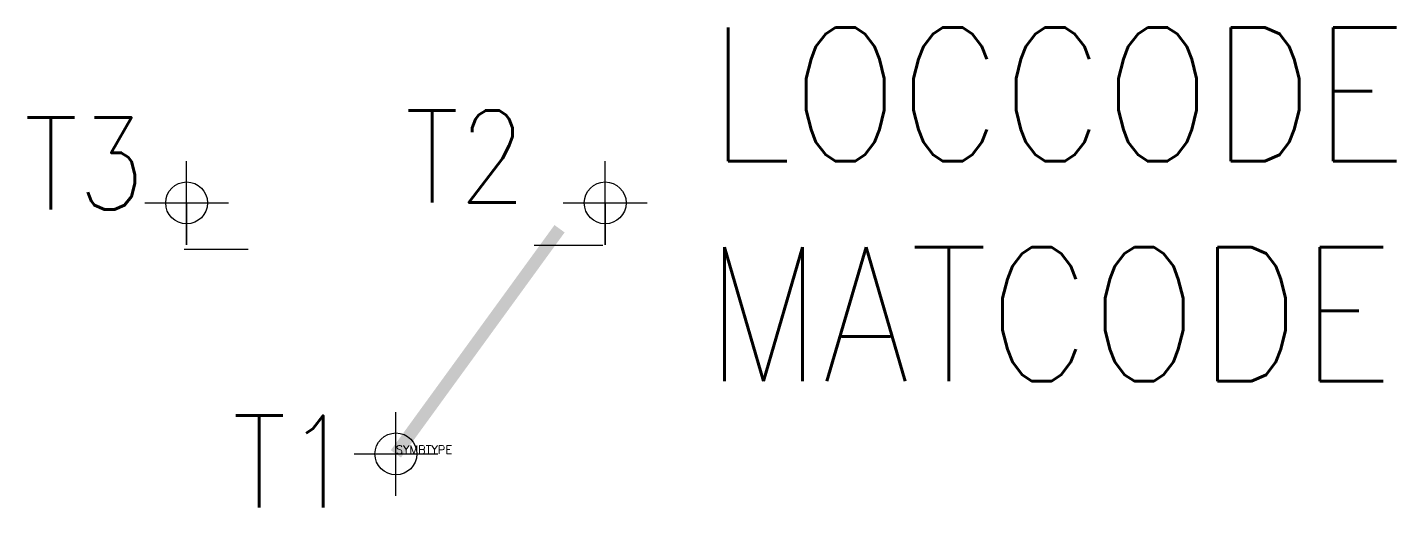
# Model space of a CAD drawing. Extents: x 186.2 to 218.9, y 190.7 to 202.2.
import ezdxf
from ezdxf.enums import TextEntityAlignment as Align

# ---------------------------------------------------------------- set-up
doc = ezdxf.new("R2010")
doc.units = 0
doc.header["$LTSCALE"] = 6
doc.header["$MEASUREMENT"] = 0
doc.header["$PDMODE"] = 34
doc.layers.get('0').update_dxf_attribs({"linetype": 'CONTINUOUS'})
for name, color, linetype in [('1', 7, 'CONTINUOUS'), ('10', 1, 'CONTINUOUS'), ('11', 3, 'CONTINUOUS'), ('12', 2, 'CONTINUOUS'), ('C', 7, 'CONTINUOUS')]:
    doc.layers.add(name, color=color, linetype=linetype)
doc.styles.add('ROMANS', font='ROMANS', dxfattribs={"width": 0.85})
doc.styles.get("Standard").update_dxf_attribs({"font": 'simplex', "width": 0.85})

msp = doc.modelspace()

# ---------------------------------------------------------------- linework, layer by layer
at = {"layer": '1'}
for p, q in [((190, 198), (190, 197)), ((200, 198), (200, 197)), ((199.948, 196.979), (198.301, 196.979)), ((189.944, 196.897), (191.469, 196.897))]:
    msp.add_line(p, q, dxfattribs=at)
at = {"layer": '1', "const_width": 0.3}
msp.add_lwpolyline([(195, 192), (198.91, 197.382)], dxfattribs=at)
at = {"layer": 'C', "color": 1}
msp.add_point((190, 198), dxfattribs=at)
at = {"layer": 'C', "color": 3}
msp.add_point((200, 198), dxfattribs=at)
at = {"layer": 'C', "color": 2}
msp.add_point((195, 192), dxfattribs=at)
at = {"layer": 'C', "color": 4}
msp.add_point((195, 192), dxfattribs=at)

# ---------------------------------------------------------------- texts
at = {"flags": 1}
msp.add_attdef('SYMBTYPE', (195, 192), 'KL', height=0.2, dxfattribs=at)
at = {"layer": '10', "style": 'ROMANS', "width": 0.85}
for tag, p in [('T2', (198.107, 198.012)), ('T3', (189.001, 197.838)), ('T1', (193.981, 190.716))]:
    msp.add_attdef(tag, text='', height=2.2, dxfattribs=at).set_placement(p, align=Align.RIGHT)
at = {"layer": '11', "style": 'ROMANS', "width": 0.85}
msp.add_attdef('LOCCODE', (202.472, 198.995), '', height=3.2, dxfattribs=at)
at = {"layer": '12', "width": 0.85}
msp.add_attdef('MATCODE', (202.385, 193.741), '', height=3.2, dxfattribs=at)

doc.saveas('drawing.dxf')
